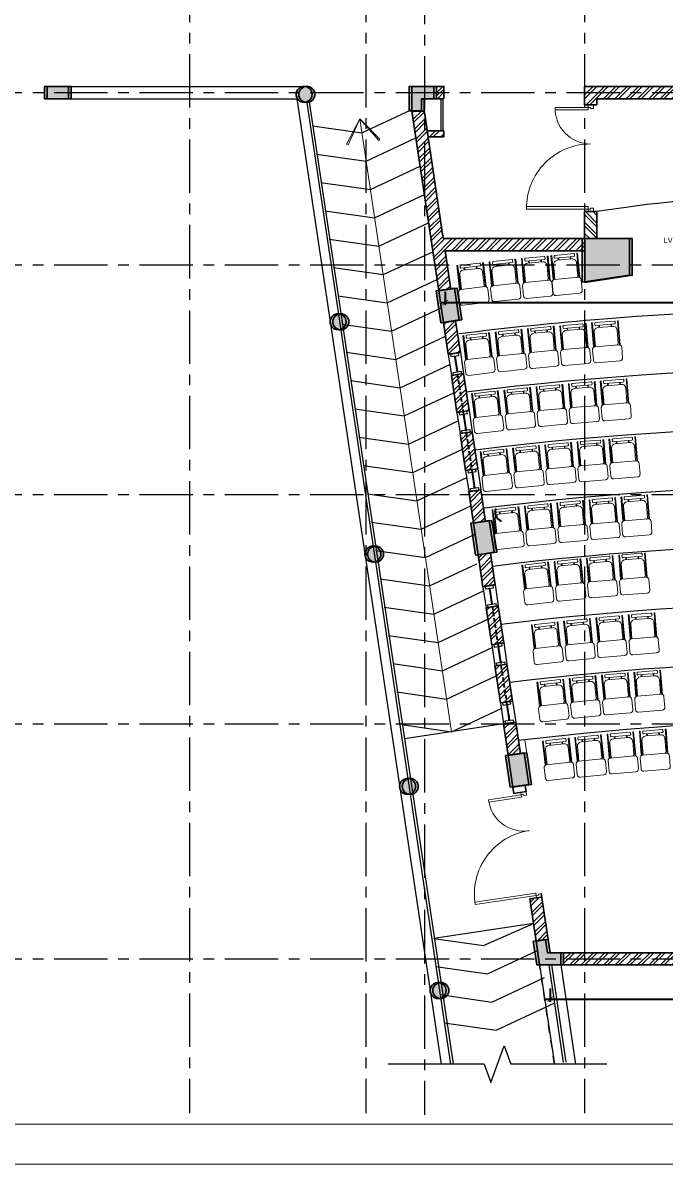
# Model space of a CAD drawing. Header units: millimetres. Extents: x 235412 to 469227, y 103223 to 235913.
# Drawn here: x 250013 to 262045, y 194099 to 215484 of the extents above; entities that cross this region are included whole.
import ezdxf
from ezdxf.enums import TextEntityAlignment as Align

# ---------------------------------------------------------------- set-up
doc = ezdxf.new("R2010")
doc.units = ezdxf.units.MM
doc.header["$MEASUREMENT"] = 0
doc.header["$PDMODE"] = 67
for name, pattern in [('CENTER', [2, 1.25, -0.25, 0.25, -0.25]), ('Dash', [6, 3, -3]), ('DASHED2', [0.375, 0.25, -0.125])]:
    doc.linetypes.add(name, pattern=pattern)
for name, color, linetype, lineweight in [('A- Ground line', 60, 'Continuous', 40), ('A-Detail Lines', 8, 'Continuous', 25), ('A-Door', 4, 'Continuous', 9), ('A-DTLS-Fine Elevation', 5, 'Continuous', 25), ('A-DTLS-Frame Members', 3, 'Continuous', 25), ('A-Wall Sec', 1, 'Continuous', 30), ('Ann_TitleBlock 2', 5, 'Continuous', 25), ('Anno_Tittleblock', 5, 'Continuous', 13), ('dim', 251, 'Continuous', 5), ('S-Concrete', 40, 'Continuous', 30), ('TAGS 2', 30, 'Continuous', 9), ('text', 7, 'Continuous', 9)]:
    doc.layers.add(name, color=color, linetype=linetype, lineweight=lineweight)
for name, color, linetype in [('A-Anno-Grid Lines', 162, 'Continuous'), ('A-Elevation', 4, 'Continuous'), ('A-Railing', 4, 'Continuous'), ('A-Wall Patt', 8, 'Continuous'), ('A-Window', 4, 'Continuous'), ('S-Conc Patt', 9, 'Continuous')]:
    doc.layers.add(name, color=color, linetype=linetype)
doc.layers.add('frntr', color=32, linetype='Continuous', lineweight=9, true_color=0xbd5e00)
doc.layers.add('I-Furniture', color=32, linetype='Continuous', lineweight=15, true_color=0xbd5e00)
doc.styles.add('IIITD @ 100', font='trebuc.ttf', dxfattribs={"height": 210})
doc.styles.get("Standard").update_dxf_attribs({"font": 'trebuc.ttf'})
doc.styles.add('TITLE', font='swissel.ttf', dxfattribs={"height": 4.3})
doc.dimstyles.new('IIITD_WD_L @ 100', dxfattribs={"dimscale": 100, "dimtxt": 2.5, "dimasz": 1, "dimexe": 0.5, "dimexo": 0.25, "dimgap": 0.3, "dimtad": 1, "dimdec": 0, "dimrnd": 1, "dimzin": 0, "dimdsep": 46, "dimtxsty": 'Standard', "dimblk": 'ARCHTICK', "dimcen": 0.2, "dimdle": 1, "dimclrd": 8, "dimclre": 9, "dimadec": 0, "dimazin": 0, "dimtfac": 1, "dimtdec": 0, "dimtofl": 0, "dimtmove": 0, "dimatfit": 0, "dimfxl": 2, "dimfxlon": 1, "dimtolj": 1, "dimtzin": 0, "dimlwd": -1, "dimlwe": -1, "dimarcsym": 0})
pattern_1 = [(45, (-170328.75, 361426.16), (-106.066017, 106.066017), []), (45, (-170258.04, 361426.16), (-106.066017, 106.066017), [])]
pattern_2 = [(45, (301342.37, 105597.43), (-106.06602, 106.06602), []), (45, (301413.08, 105597.43), (-106.06602, 106.06602), [])]
pattern_3 = [(45, (301342.37, 105597.43), (-106.06602, 106.06602), []), (45, (301413.08, 105597.43), (-106.06602, 106.06602), [])]

# ---------------------------------------------------------------- blocks, each defined once
blk = doc.blocks.new('400 side opening shuuttered')
at = {"layer": 'A-Window', "color": 2, "lineweight": 40}
blk.add_line((-42426, 98202), (-42381, 97905), dxfattribs=at)
at = {"layer": 'A-Window'}
for points in [[(-42547, 98234), (-42488, 97838)], [(-42507, 98240), (-42500, 98191), (-42351, 98213), (-42359, 98262)], [(-42319, 98268), (-42260, 97872)], [(-42448, 97844), (-42455, 97894), (-42307, 97916), (-42300, 97867)]]:
    blk.add_lwpolyline(points, dxfattribs=at)
blk = doc.blocks.new('Col BIG')
at = {"layer": 'S-Concrete'}
blk.add_lwpolyline([(430436, -150129), (431326, -150129), (431326, -150816), (430436, -150949)], close=True, dxfattribs=at)
blk = doc.blocks.new('Upper WINDOW')
at = {"layer": 'A-Window', "color": 2, "linetype": 'DASHED2', "lineweight": 40, "ltscale": 300}
blk.add_line((-18120, 103110), (-18489, 100637), dxfattribs=at)
for points in [[(-18226, 103176), (-17999, 103142)], [(-18383, 100571), (-18610, 100605)]]:
    blk.add_lwpolyline(points, dxfattribs=at)
at = {"layer": 'A-Window'}
for points in [[(-18038, 103148), (-18046, 103099), (-18194, 103121), (-18187, 103171)], [(-18423, 100577), (-18415, 100626), (-18564, 100649), (-18571, 100599)]]:
    blk.add_lwpolyline(points, dxfattribs=at)
blk = doc.blocks.new('Big Door Garbage')
at = {"layer": 'A-Door', "color": 5, "lineweight": 18}
for p, q in [((-12550, 128778), (-12500, 128778)), ((-12550, 128703), (-12550, 128778)), ((-12550, 128703), (-12515, 128703)), ((-12515, 128738), (-12500, 128738)), ((-12515, 128703), (-12515, 128738)), ((-12515, 128703), (-12515, 128239)), ((-12480, 128703), (-12515, 128703)), ((-12500, 128778), (-12500, 128738)), ((-12480, 128703), (-12480, 128239)), ((-11120, 128703), (-11085, 128703)), ((-11120, 128703), (-11120, 127838)), ((-11100, 128778), (-11100, 128738)), ((-11050, 128778), (-11100, 128778)), ((-11085, 128738), (-11100, 128738)), ((-11085, 128703), (-11085, 128738)), ((-11050, 128703), (-11085, 128703)), ((-11085, 128703), (-11085, 127838))]:
    blk.add_line(p, q, dxfattribs=at)
blk.add_lwpolyline([(-11050, 128778), (-11050, 128703)], dxfattribs=at)
at = {"layer": 'A-Door', "lineweight": 18}
for centre, radius, start, end in [((-12499, 128738), 499, 268.1474, 0), ((-11101, 128738), 900, 180, 271.0475)]:
    blk.add_arc(centre, radius, start, end, dxfattribs=at)
blk = doc.blocks.new('A$C24EB465D')
at = {"layer": 'I-Furniture'}
for p, q in [((-770, 471), (-770, 456)), ((-320, 471), (-770, 471)), ((-770, 456), (-320, 456)), ((-598, 437), (-598, 456)), ((-598, 456), (-581, 456)), ((-320, 437), (-598, 437)), ((-598, 437), (-581, 437)), ((-581, 437), (-581, 456)), ((-440, 437), (-440, 456)), ((-440, 456), (-425, 456)), ((-440, 437), (-425, 437)), ((-425, 437), (-425, 456)), ((-320, -3), (-320, 445)), ((-269, 496), (-70, 496)), ((-20, 445), (-20, -3)), ((-770, 43), (-770, 399)), ((-727, 411), (-757, 411)), ((-715, 43), (-715, 399)), ((-674, 342), (-715, 342)), ((-674, 329), (-715, 329)), ((-674, 82), (-674, 361)), ((-727, 31), (-757, 31)), ((-674, 113), (-715, 113)), ((-674, 101), (-715, 101)), ((-674, 101), (-674, 113)), ((-345, 5), (-598, 5)), ((-598, 5), (-598, -14)), ((-598, 5), (-581, 5)), ((-581, 5), (-581, -14)), ((-440, 5), (-440, -14)), ((-440, 5), (-425, 5)), ((-425, 5), (-425, -14)), ((-770, -29), (-770, -14)), ((-770, -14), (-320, -14)), ((-320, -29), (-770, -29)), ((-598, -14), (-581, -14)), ((-440, -14), (-425, -14)), ((-70, -54), (-269, -54))]:
    blk.add_line(p, q, dxfattribs=at)
for centre, radius, start, end in [((-598, 361), 76.2, 90, 180), ((-269, 445), 50.8, 90, 180), ((-70, 445), 50.8, 0, 90), ((-757, 399), 12.7, 90, 180), ((-727, 399), 12.7, 0, 90), ((-757, 43), 12.7, 180, 270), ((-727, 43), 12.7, 270, 0), ((-598, 82), 76.2, 180, 270), ((-345, 31), 25.4, 270, 0), ((-269, -3), 50.8, 180, 270), ((-70, -3), 50.8, 270, 0)]:
    blk.add_arc(centre, radius, start, end, dxfattribs=at)
blk = doc.blocks.new('Sttruct Acad')
at = {"layer": 'S-Conc Patt'}
for points in [[(513559, -147134), (513559, -147364), (513109, -147364), (513109, -147134)], [(517821, -147282, 1), (518121, -147282, 1)], [(520169, -147364), (520399, -147364), (520399, -147134), (519939, -147134), (519939, -147594), (520169, -147594)], [(523177, -149984), (524067, -149984), (524067, -150672), (523177, -150805)], [(520878, -151508), (520789, -150915), (520443, -150966), (520532, -151560)], [(518458, -151544, 1), (518758, -151544, 1)], [(521440, -155268), (521529, -155861), (521182, -155913), (521094, -155319)], [(519109, -155897, 1), (519409, -155897, 1)], [(522091, -159620), (522179, -160214), (521833, -160266), (521744, -159672)], [(519760, -160250, 1), (520060, -160250, 1)], [(522264, -163149), (522492, -163115), (522529, -163364), (522781, -163364), (522781, -163594), (522331, -163594)], [(520331, -164073, 1), (520631, -164073, 1)]]:
    blk.add_hatch(color=256, dxfattribs=at).paths.add_polyline_path(points)
at = {"layer": 'S-Concrete'}
blk.add_lwpolyline([(513559, -147134), (513559, -147364), (513109, -147364), (513109, -147134)], close=True, dxfattribs=at)
for points in [[(520169, -147364), (520399, -147364), (520399, -147134), (519939, -147134), (519939, -147594), (520169, -147594), (520169, -147364)], [(520878, -151508), (520789, -150915), (520443, -150966), (520532, -151560), (520878, -151508)], [(521440, -155268), (521529, -155861), (521182, -155913), (521094, -155319), (521440, -155268)], [(522091, -159620), (522179, -160214), (521833, -160266), (521744, -159672), (522091, -159620)], [(522264, -163149), (522492, -163115), (522529, -163364), (522781, -163364), (522781, -163594), (522331, -163594), (522264, -163149)]]:
    blk.add_lwpolyline(points, dxfattribs=at)
for centre in [(517971, -147282), (518608, -151544), (519259, -155897), (519910, -160250), (520481, -164073)]:
    blk.add_circle(centre, 150, dxfattribs=at)
blk.add_blockref('Col BIG', (92741, 145), dxfattribs=at)
blk = doc.blocks.new('IIITD WD A1- L Format Library')
at = {"layer": 'Anno_Tittleblock', "color": 5}
blk.add_lwpolyline([(0, -7.57), (775, -7.57), (775, 573.91), (0, 573.91)], close=True, dxfattribs=at)
at = {"style": 'TITLE'}
for tag, p, height in [('PROJECT NAME 1', (779.17, 137.4), 2.98), ('PROJECT NAME 2', (779.17, 132.23), 2.98), ('PROJECT_NAME_3', (779.17, 127.37), 2.98), ('1:100@A1', (818.06, 91.92), 2.25), ('03.04.11', (821.96, 84.64), 2.25), ('A-2.03', (844.81, 84.28), 4), ('AC', (827.5, 76.14), 2.25), ('A', (858.85, 75.94), 3.66)]:
    blk.add_attdef(tag, p, '', height=height, dxfattribs=at)
for p in [(780.3, 113.01), (780.3, 106.37)]:
    blk.add_attdef('FIRST FLOOR PLAN', text='', height=3.39, dxfattribs=at).set_placement(p, align=Align.TOP_LEFT)
blk = doc.blocks.new('Grid Academic Lecture')
at = {"layer": 'A-Anno-Grid Lines', "linetype": 'CENTER', "ltscale": 800}
for p, q in [((-3300, 2889.7), (-3300, -36150.1)), ((0, 2889.7), (0, -36150.1)), ((1100, 2854.7), (1100, -36185.1)), ((4100, 2889.7), (4100, -36150.1)), ((-10639, -17030), (21940.1, -17030)), ((-10639, -20260), (21940.1, -20260)), ((-10639, -24560), (21940.1, -24560)), ((-10639, -28860), (21940.1, -28860)), ((-10639, -33260), (21940.1, -33260))]:
    blk.add_line(p, q, dxfattribs=at)
blk = doc.blocks.new('_ArchTick')
at = {"color": 0, "linetype": 'ByBlock', "const_width": 0.15}
blk.add_lwpolyline([(-0.5, -0.5), (0.5, 0.5)], dxfattribs=at)
blk = doc.blocks.new('*D59')
at = {"layer": 'A- Ground line', "color": 9, "transparency": 16777216}
for p, q in [((257923, 210444), (257923, 210194)), ((273709, 210444), (273709, 210194))]:
    blk.add_line(p, q, dxfattribs=at)
at = {"layer": 'A- Ground line', "color": 8, "transparency": 16777216}
blk.add_line((257823, 210244), (273809, 210244), dxfattribs=at)
at = {"layer": 'Defpoints', "color": 0, "transparency": 16777216}
for p in [(257923, 211212), (273709, 211212), (273709, 210244)]:
    blk.add_point(p, dxfattribs=at)
at = {"layer": 'A- Ground line', "color": 8, "transparency": 16777216, "xscale": 100, "yscale": 100, "zscale": 100, "rotation": 180}
blk.add_blockref('_ArchTick', (257923, 210244), dxfattribs=at)
at = {"layer": 'A- Ground line', "color": 8, "transparency": 16777216, "xscale": 100, "yscale": 100, "zscale": 100}
blk.add_blockref('_ArchTick', (273709, 210244), dxfattribs=at)
at = {"layer": 'A- Ground line', "color": 0, "transparency": 16777216, "insert": (265816, 210402), "char_height": 250, "attachment_point": 5}
blk.add_mtext('\\A1;15786', dxfattribs=at)
blk = doc.blocks.new('_Open90')
at = {"color": 0, "linetype": 'ByBlock', "lineweight": -2}
for p, q in [((0, 0), (-1, 0)), ((-0.5, 0.5), (0, 0)), ((0, 0), (-0.5, -0.5))]:
    blk.add_line(p, q, dxfattribs=at)
blk = doc.blocks.new('*D60')
at = {"layer": 'A- Ground line', "color": 9, "transparency": 16777216}
for p, q in [((259891, 197392), (259891, 197142)), ((271690, 197392), (271690, 197142))]:
    blk.add_line(p, q, dxfattribs=at)
at = {"layer": 'A- Ground line', "color": 8, "transparency": 16777216}
blk.add_line((259791, 197192), (271790, 197192), dxfattribs=at)
at = {"layer": 'Defpoints', "color": 0, "transparency": 16777216}
for p in [(259891, 198062), (271690, 198062), (271690, 197192)]:
    blk.add_point(p, dxfattribs=at)
at = {"layer": 'A- Ground line', "color": 8, "transparency": 16777216, "xscale": 100, "yscale": 100, "zscale": 100, "rotation": 180}
blk.add_blockref('_ArchTick', (259891, 197192), dxfattribs=at)
at = {"layer": 'A- Ground line', "color": 8, "transparency": 16777216, "xscale": 100, "yscale": 100, "zscale": 100}
blk.add_blockref('_ArchTick', (271690, 197192), dxfattribs=at)
at = {"layer": 'A- Ground line', "color": 0, "transparency": 16777216, "insert": (265790, 197350), "char_height": 250, "attachment_point": 5}
blk.add_mtext('\\A1;11799', dxfattribs=at)

msp = doc.modelspace()

# ---------------------------------------------------------------- hatches: boundary and pattern name
at = {"layer": 'A-Wall Patt'}
h = msp.add_hatch(dxfattribs=at)
h.set_pattern_fill('ANSI32', color=256, scale=400, style=0)
h.set_pattern_definition([(45, (257814.43, 214223.69), (-106.07, 106.07), []), (45, (257885.14, 214223.69), (-106.07, 106.07), [])])
h.paths.add_polyline_path([(257888.3, 214292.1), (257760.6, 214292.1), (257760.6, 214177.1), (257888.3, 214177.1)])
h = msp.add_hatch(dxfattribs=at)
h.set_pattern_fill('ANSI32', color=256, scale=400, style=0)
h.set_pattern_definition(pattern_2)
h.paths.add_polyline_path([(263312.6, 214292.1), (260536.7, 214292.1), (260536.7, 213947.1), (260766.7, 213947.1), (260766.7, 214062.1), (263312.6, 214062.1)])
h = msp.add_hatch(dxfattribs=at)
h.set_pattern_fill('ANSI32', color=256, scale=400, style=0)
h.set_pattern_definition(pattern_3)
h.paths.add_polyline_path([(257888.3, 214177.1), (257760.6, 214177.1), (257760.6, 214062.1), (257888.3, 214062.1)])
h = msp.add_hatch(dxfattribs=at)
h.set_pattern_fill('ANSI32', color=256, scale=400, style=0)
h.set_pattern_definition(pattern_2)
h.paths.add_polyline_path([(257308.8, 213776.7), (257300.6, 213832.1), (257533.1, 213832.1), (257888.3, 211442.1), (260536.7, 211442.1), (260536.7, 211212.1), (257922.7, 211212.1), (258032.1, 210493.7), (257804.6, 210459.7)])
h = msp.add_hatch(dxfattribs=at)
h.set_pattern_fill('ANSI32', color=256, scale=400, style=0)
h.set_pattern_definition(pattern_3)
h.paths.add_polyline_path([(257888.3, 213462.1), (257588.1, 213462.1), (257605.1, 213347.1), (257888.3, 213347.1)], flags=17)
h = msp.add_hatch(dxfattribs=at)
h.set_pattern_fill('ANSI32', color=256, scale=400, style=0)
h.set_pattern_definition([(135, (230288.9, 105597.43), (106.06602, 106.06602), []), (135, (230218.19, 105597.43), (106.06602, 106.06602), [])])
h.paths.add_polyline_path([(260536.7, 211947.1), (260766.7, 211947.1), (260766.7, 211442.1), (260536.7, 211442.1)])
h = msp.add_hatch(dxfattribs=at)
h.set_pattern_fill('ANSI32', color=256, scale=400, style=0)
h.set_pattern_definition(pattern_1)
h.paths.add_polyline_path([(258594.2, 206734.8), (258366.7, 206700.8), (258455.5, 206106.9), (258682.9, 206140.9)])
h.paths.add_polyline_path([(258431.5, 207823.1), (258204, 207789.1), (258307.5, 207096.4), (258535, 207130.4)])
h.paths.add_polyline_path([(257982.2, 209273), (258209.6, 209307), (258120.9, 209900.3), (257893.5, 209866.3)])
h.paths.add_polyline_path([(258268.8, 208911.4), (258041.3, 208877.4), (258144.9, 208184.7), (258372.3, 208218.7)])
h = msp.add_hatch(dxfattribs=at)
h.set_pattern_fill('ANSI32', color=256, scale=400, style=0)
h.set_pattern_definition(pattern_1)
h.paths.add_polyline_path([(258632.9, 204919.8), (258860.4, 204953.8), (258771.6, 205547.5), (258544.2, 205513.5)])
h = msp.add_hatch(dxfattribs=at)
h.set_pattern_fill('ANSI32', color=256, scale=400, style=0)
h.set_pattern_definition(pattern_1)
h.paths.add_polyline_path([(258919.5, 204558.2), (258692.1, 204524.2), (258795.6, 203831.5), (259023.1, 203865.5)])
h = msp.add_hatch(dxfattribs=at)
h.set_pattern_fill('ANSI32', color=256, scale=400, style=0)
h.set_pattern_definition(pattern_1)
h.paths.add_polyline_path([(259082.2, 203469.9), (258854.7, 203435.9), (258958.3, 202743.2), (259185.8, 202777.2)])
h = msp.add_hatch(dxfattribs=at)
h.set_pattern_fill('ANSI32', color=256, scale=400, style=0)
h.set_pattern_definition(pattern_1)
h.paths.add_polyline_path([(259244.9, 202381.6), (259017.5, 202347.6), (259106, 201754), (259333.6, 201788)])
h = msp.add_hatch(dxfattribs=at)
h.set_pattern_fill('ANSI32', color=256, scale=400, style=0)
h.set_pattern_definition(pattern_1)
h.paths.add_polyline_path([(259636.2, 199087.6), (259507.6, 199068.4), (259625.9, 198277.2), (259853.4, 198311.2), (259735.1, 199102.4)])
h = msp.add_hatch(dxfattribs=at)
h.set_pattern_fill('ANSI32', color=256, scale=400, style=0)
h.set_pattern_definition(pattern_1)
h.paths.add_polyline_path([(260142.4, 198062.1), (260142.4, 197832.1), (262339.6, 197832.1), (262339.6, 198062.1)])
at = {"layer": 'S-Conc Patt'}
for points in [[(250920.6, 214292.1), (250920.6, 214062.1), (250470.6, 214062.1), (250470.6, 214292.1)], [(255182.9, 214143.8, 1), (255482.9, 214143.8, 1)], [(257530.6, 214062.1), (257760.6, 214062.1), (257760.6, 214292.1), (257300.6, 214292.1), (257300.6, 213832.1), (257530.6, 213832.1)], [(260538.7, 211442.1), (261428.8, 211442.1), (261428.8, 210754.6), (260538.7, 210621.6)], [(258239.5, 209918.1), (258150.8, 210511.5), (257804.6, 210459.7), (257893.3, 209866.3)], [(255820, 209882.1, 1), (256120, 209882.1, 1)], [(258801.5, 206158.6), (258890.2, 205565.2), (258544, 205513.4), (258455.3, 206106.8)], [(256470.7, 205529.3, 1), (256770.7, 205529.3, 1)], [(259452.2, 201805.7), (259540.9, 201212.3), (259194.7, 201160.6), (259106, 201754)], [(257121.4, 201176.4, 1), (257421.4, 201176.4, 1)], [(259625.9, 198277.2), (259853.4, 198311.2), (259890.6, 198062.1), (260142.4, 198062.1), (260142.4, 197832.1), (259692.4, 197832.1)], [(257692.9, 197353.4, 1), (257992.9, 197353.4, 1)]]:
    msp.add_hatch(color=256, dxfattribs=at).paths.add_polyline_path(points)

# ---------------------------------------------------------------- linework, layer by layer
at = {"layer": 'A- Ground line'}
msp.add_arc((259047.9, 206322.3), 189.3, 160.71858, 246.1851, dxfattribs=at)
at = {"layer": 'A-Detail Lines'}
for p, q in [((258654.6, 195975.9), (256854.6, 195975.9)), ((260954.6, 195975.9), (259154.6, 195975.9))]:
    msp.add_line(p, q, dxfattribs=at)
for points in [[(255436.3, 213553.4), (256365.2, 213421.2), (257300.6, 213859.5)], [(255515.6, 213023.1), (256444.4, 212890.9), (257376, 213327.4)], [(255594.9, 212492.8), (256523.7, 212360.6), (257455.2, 212797.1)], [(255674.2, 211962.5), (256603, 211830.2), (257534.5, 212266.7)], [(255753.5, 211432.2), (256682.3, 211299.9), (257613.8, 211736.4)], [(255832.7, 210901.8), (256761.5, 210769.6), (257695.1, 211192.4)], [(255912, 210371.5), (256840.8, 210239.3), (257772.3, 210675.8)], [(255991.3, 209841.2), (256920.1, 209709), (257851.6, 210145.5)], [(256070.6, 209310.9), (256999.4, 209178.7), (257931, 209615.2)], [(256149.8, 208780.6), (257078.6, 208648.3), (258010.3, 209084.9)], [(256229.1, 208250.3), (257157.9, 208118), (258089.6, 208554.6)], [(256308.4, 207719.9), (257237.2, 207587.7), (258168.8, 208024.3)], [(256387.7, 207189.6), (257316.5, 207057.4), (258248.1, 207493.9)], [(256466.9, 206659.3), (257395.7, 206527.1), (258327.4, 206963.6)], [(256546.2, 206129), (257475, 205996.7), (258406.7, 206433.3)], [(256625.5, 205598.7), (257554.3, 205466.4), (258485.8, 205902.9)], [(256704.8, 205068.4), (257633.6, 204936.1), (258515.6, 205349.4)], [(256784, 204538), (257712.8, 204405.8), (258644.5, 204842.4)], [(256863.3, 204007.7), (257792.1, 203875.5), (258723.8, 204312)], [(256942.6, 203477.4), (257871.4, 203345.2), (258803, 203781.7)], [(257021.9, 202947.1), (257950.7, 202814.8), (258882.3, 203251.4)], [(257113.4, 202335), (258042.2, 202202.8), (258973.8, 202639.4)], [(259017.2, 202348.5), (257162.9, 202071.4)], [(259576.3, 198609), (257712, 198330.4)], [(257712, 198330.4), (258640.8, 198198.1), (259576.3, 198609)], [(259576.4, 198609.1), (259576.3, 198609)], [(259576.4, 198609.1), (259576.3, 198609)], [(257750, 197805.9), (258720.1, 197667.8), (259651.7, 198104.4)], [(257829.2, 197275.6), (258799.4, 197137.5), (259784.5, 197599.1)], [(257908.5, 196745.3), (258878.6, 196607.2), (259975.7, 197121.2)], [(258654.6, 195975.9), (258779.6, 195632.5), (259029.6, 196319.4), (259154.6, 195975.9)]]:
    msp.add_lwpolyline(points, dxfattribs=at)
at = {"layer": 'A-DTLS-Fine Elevation', "linetype": 'Dash', "ltscale": 50}
msp.add_lwpolyline([(259969.9, 195975.9), (259692.4, 197832.1)], dxfattribs=at)
at = {"layer": 'A-DTLS-Frame Members'}
msp.add_line((259692.4, 197832.1), (259969.5, 195975.9), dxfattribs=at)
for points in [[(250920.6, 214062.1), (255142.9, 214062.1), (257846.6, 195975.9)], [(260374.4, 195975.9), (260096.9, 197832.1)]]:
    msp.add_lwpolyline(points, dxfattribs=at)
at = {"layer": 'A-Elevation'}
for centre, radius, start, end in [((265815.6, 178849.5), 33480.5, 81.32656, 98.67344), ((265815.6, 148363.6), 61766.1, 85.432454, 94.567546), ((265815.6, 148363.6), 61766.1, 94.567546, 97.096801), ((265815.6, 148363.6), 60666.1, 82.903079, 97.096801), ((265815.6, 148363.6), 59566.1, 82.929033, 97.070845), ((265815.6, 148363.6), 58466.1, 82.955964, 97.043912), ((265815.6, 148363.6), 57366.1, 82.983928, 97.015946), ((265815.6, 148363.6), 56266.1, 83.01299, 96.98689), ((265815.6, 148363.6), 55166.1, 83.0432, 96.95667), ((265815.6, 148363.6), 54066.1, 83.07465, 96.92522)]:
    msp.add_arc(centre, radius, start, end, dxfattribs=at)
at = {"layer": 'A-Railing'}
for points in [[(250920.6, 214292.1), (255355.1, 214292.1)], [(257848.3, 213462.1), (257848.3, 214062.1)], [(257888.3, 213462.1), (257888.3, 214062.1)], [(255330.1, 213993.8), (258024.1, 195972.2)], [(255379.5, 214001.2), (258073.5, 195979.6)], [(260143, 196001.8), (259869.4, 197832.1)], [(260192.4, 196009.2), (259919.9, 197832.1)]]:
    msp.add_lwpolyline(points, dxfattribs=at)
at = {"layer": 'A-Wall Sec'}
for p, q in [((260766.7, 213947.1), (260536.7, 213947.1)), ((260536.7, 211947.1), (260766.7, 211947.1)), ((259507.6, 199068.4), (259735.1, 199102.4)), ((259725.2, 199168.3), (259853.4, 198311.2)), ((259625.9, 198277.2), (259507.6, 199068.4))]:
    msp.add_line(p, q, dxfattribs=at)
for points in [[(257732.6, 214292.1), (257900.3, 214292.1), (257900.3, 214062.1)], [(260536.7, 213947.1), (260536.7, 214292.1), (263312.6, 214292.1), (263312.6, 214292.1), (263312.6, 214292.1)], [(257760.6, 214062.1), (257888.3, 214062.1)], [(263312.6, 214062.1), (260766.7, 214062.1), (260766.7, 213947.1)], [(263766.3, 214062.1), (261428.8, 214062.1)], [(257888.3, 211442.1), (257530.7, 213848)], [(257804.6, 210459.7), (257300.5, 213832.1)], [(257588.1, 213462.1), (257900.3, 213462.1)], [(257900.3, 213462.1), (257900.3, 213347.1)], [(257605.1, 213347.1), (257900.3, 213347.1)], [(260536.7, 211442.1), (260536.7, 211947.1)], [(260766.7, 211947.1), (260766.7, 211442.1)], [(260536.7, 211442.1), (257888.3, 211442.1)], [(260536.7, 211212.1), (257922.7, 211212.1)], [(258032.1, 210493.7), (257922.7, 211212.1)], [(257982.2, 209273), (257893.5, 209866.3)], [(258209.6, 209307), (258120.9, 209900.3)], [(258209.6, 209307), (257982.2, 209273)], [(258268.8, 208911.4), (258041.3, 208877.4)], [(258144.9, 208184.7), (258041.3, 208877.4)], [(258372.3, 208218.7), (258268.8, 208911.4)], [(258372.3, 208218.7), (258144.9, 208184.7)], [(258431.5, 207823.1), (258204, 207789.1)], [(258307.5, 207096.4), (258204, 207789.1)], [(258535, 207130.4), (258431.5, 207823.1)], [(258535, 207130.4), (258307.5, 207096.4)], [(258594.2, 206734.8), (258366.7, 206700.8)], [(258455.5, 206106.9), (258366.7, 206700.8)], [(258682.9, 206140.9), (258594.2, 206734.8)], [(258632.9, 204919.8), (258544.2, 205513.5)], [(258771.6, 205547.5), (258860.4, 204953.8)], [(258860.4, 204953.8), (258632.9, 204919.8)], [(258919.5, 204558.2), (258692.1, 204524.2)], [(258795.6, 203831.5), (258692.1, 204524.2)], [(258919.5, 204558.2), (259023.1, 203865.5)], [(259023.1, 203865.5), (258795.6, 203831.5)], [(259082.2, 203469.9), (258854.7, 203435.9)], [(258958.3, 202743.2), (258854.7, 203435.9)], [(259082.2, 203469.9), (259185.8, 202777.2)], [(259185.8, 202777.2), (258958.3, 202743.2)], [(259244.9, 202381.6), (259017.4, 202347.6)], [(259106.2, 201754), (259017.4, 202347.6)], [(259244.9, 202381.6), (259333.6, 201788)], [(259422.3, 201194.6), (259439.4, 201080.4), (259211.9, 201046.4), (259194.9, 201160.6)], [(262339.6, 198062.1), (260142.4, 198062.1)], [(262339.6, 197832.1), (260142.4, 197832.1)]]:
    msp.add_lwpolyline(points, dxfattribs=at)
at = {"layer": 'dim'}
msp.add_lwpolyline([(244739.7, 232679.4), (281893, 232679.4), (281893, 194850.6), (244739.7, 194850.6)], close=True, dxfattribs=at)
at = {"layer": 'I-Furniture'}
msp.add_line((259485.3, 201584.5), (259415.7, 202049.6), dxfattribs=at)
at = {"layer": 'S-Concrete'}
msp.add_lwpolyline([(250920.6, 214292.1), (250920.6, 214062.1), (250470.6, 214062.1), (250470.6, 214292.1)], close=True, dxfattribs=at)
for points in [[(257530.6, 214062.1), (257760.6, 214062.1), (257760.6, 214292.1), (257300.6, 214292.1), (257300.6, 213832.1), (257530.6, 213832.1), (257530.6, 214062.1)], [(258239.5, 209918.1), (258150.8, 210511.5), (257804.6, 210459.7), (257893.3, 209866.3), (258239.5, 209918.1)], [(258801.5, 206158.6), (258890.2, 205565.2), (258544, 205513.4), (258455.3, 206106.8), (258801.5, 206158.6)], [(259452.2, 201805.7), (259540.9, 201212.3), (259194.7, 201160.6), (259106, 201754), (259452.2, 201805.7)], [(259625.9, 198277.2), (259853.4, 198311.2), (259890.6, 198062.1), (260142.4, 198062.1), (260142.4, 197832.1), (259692.4, 197832.1), (259625.9, 198277.2)]]:
    msp.add_lwpolyline(points, dxfattribs=at)
for centre in [(255332.9, 214143.8), (255970, 209882.1), (256620.7, 205529.3), (257271.4, 201176.4), (257842.9, 197353.4)]:
    msp.add_circle(centre, 150, dxfattribs=at)
at = {"layer": 'text'}
for p, q in [((256104.2, 213195.6), (256077.2, 213209.6)), ((256681.2, 213282.3), (256702.4, 213303.1))]:
    msp.add_line(p, q, dxfattribs=at)
for points in [[(256077.2, 213209.6), (256325.5, 213686.3)], [(256104.2, 213195.6), (256325.5, 213686.3)], [(256325.5, 213686.3), (258042.2, 202202.8)], [(256702.4, 213303.1), (256325.5, 213686.3)], [(256681.2, 213282.3), (256325.5, 213686.3)]]:
    msp.add_lwpolyline(points, dxfattribs=at)

# ---------------------------------------------------------------- block references
at = {"layer": 'A-Anno-Grid Lines'}
msp.add_blockref('Grid Academic Lecture', (256436.6, 231207.1), dxfattribs=at)
at = {"layer": 'A-Detail Lines'}
for p, xscale, yscale, zscale, rotation in [((88998.2, 197213.8), 1.333330619614571, 1.333330619614571, 1.333330619614571, 270), ((92096.8, 159145.5), 1.333330619613355, 1.333330619613355, 1.333330619613355, 278.5020586730182)]:
    msp.add_blockref('Big Door Garbage', p, dxfattribs=dict(at, xscale=xscale, yscale=yscale, zscale=zscale, rotation=rotation))
at = {"layer": 'A-Wall Patt'}
for p in [(300528.9, 111038.9), (300691.6, 109950.6), (300854.3, 108862.3), (301179.7, 106685.7), (301342.4, 105597.4), (301505.1, 104509.1)]:
    msp.add_blockref('400 side opening shuuttered', p, dxfattribs=at)
at = {"layer": 'A-Wall Sec'}
msp.add_blockref('Sttruct Acad', (-262689.1, 361426.2), dxfattribs=at)
at = {"layer": 'A-Wall Sec', "xscale": -1, "rotation": 359.9989151238836}
for p in [(239981.6, 106131), (240632.3, 101777.9)]:
    msp.add_blockref('Upper WINDOW', p, dxfattribs=at)
at = {"layer": 'Ann_TitleBlock 2', "xscale": 71.90956750301714, "yscale": 71.90956750301714, "zscale": 71.90956750301714}
msp.add_blockref('IIITD WD A1- L Format Library', (235412, 194643.5), dxfattribs=at)
at = {"layer": 'frntr', "linetype": 'Dash', "xscale": -1}
for p, rotation in [((259893.2, 210343.1), 95.30004266504625), ((260445.4, 210398), 95.30004266504625), ((258699.9, 210223.6), 96.57492560027065), ((259296.1, 210286.1), 95.84611747785345), ((260005.9, 209029.8), 95.30004266504625), ((260603.2, 209080), 94.75343076664944), ((261200.4, 209132.4), 94.75343076664944), ((258812.7, 208910.3), 96.57492560027065), ((259408.8, 208972.8), 95.84611747785345), ((260765.9, 207991.7), 94.75343076664944), ((261363.1, 208044.1), 94.75343076664944), ((258975.4, 207822), 96.57492560027065), ((259571.6, 207884.5), 95.84611747785345), ((260168.7, 207941.4), 95.30004266504625), ((260928.6, 206903.4), 94.75343076664944), ((261525.9, 206955.8), 94.75343076664944), ((259138.1, 206733.6), 96.57492560027065), ((259734.3, 206796.1), 95.84611747785345), ((260331.4, 206853.1), 95.30004266504625), ((261151.9, 205818), 94.75343076664944), ((261749.1, 205870.4), 94.75343076664944), ((259361.4, 205648.3), 96.57492560027065), ((259957.6, 205710.8), 95.84611747785345), ((260554.7, 205767.8), 95.30004266504625), ((261707.5, 204781), 94.75343076664944), ((259916.8, 204611), 96.52639135682405), ((260513.2, 204673.7), 95.84611747785345), ((261110.3, 204730.7), 95.30004266504625), ((260093.4, 203490.8), 96.42732817995112), ((260690.2, 203554.7), 95.8622557769766), ((261286.9, 203610.5), 95.22557233199389), ((261884.5, 203660), 94.6153624145197), ((260198.2, 202418.6), 96.44384616662342), ((260794.8, 202480.6), 95.81776405956008), ((261392.4, 202535.8), 95.18144471361367), ((261990.6, 202584.5), 94.55197832206512), ((260302, 201315.3), 96.40009312682812), ((260898.3, 201377), 95.84611747785345), ((261495.4, 201431), 95.15958918900165), ((262093, 201479), 94.48159441727718)]:
    msp.add_blockref('A$C24EB465D', p, dxfattribs=dict(at, rotation=rotation))
at = {"layer": 'S-Concrete'}
msp.add_blockref('Col BIG', (-169897.6, 361571), dxfattribs=at)

# ---------------------------------------------------------------- texts
at = {"layer": 'TAGS 2', "insert": (262016, 211460.4), "char_height": 100, "width": 2150.974, "attachment_point": 1, "style": 'IIITD @ 100'}
msp.add_mtext('{\\fCentury Gothic|b0|i0|c0|p34;LVL.+150}', dxfattribs=at)

# ---------------------------------------------------------------- dimensions: what is measured, and where the dimension line sits
at = {"layer": 'A- Ground line'}
for base, p1, p2, picture, middle in [((273708.5, 210244.5), (257922.7, 211212.1), (273708.5, 211212.1), '*D59', (265815.6, 210402.1)), ((271689.9, 197192), (259890.6, 198062.1), (271689.9, 198062.1), '*D60', (265790.3, 197349.6))]:
    dim = msp.add_linear_dim(base=base, p1=p1, p2=p2, dimstyle='IIITD_WD_L @ 100', override={"dimldrblk": 'Open90', "dimarcsym": 1}, dxfattribs=at)
    dim.commit()
    dim.dimension.update_dxf_attribs({"geometry": picture, "text_midpoint": middle})

doc.saveas('drawing.dxf')
